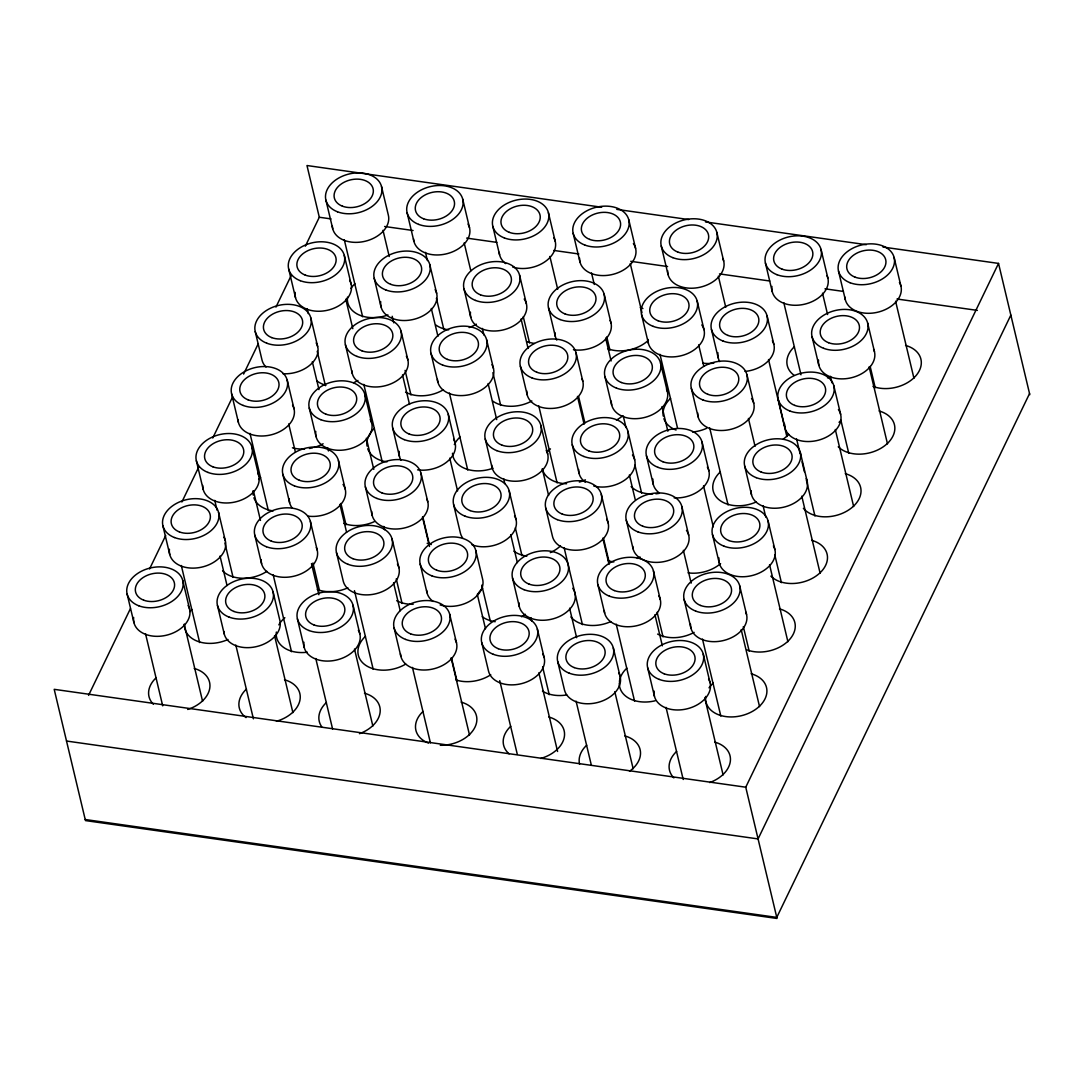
<?xml version="1.0" encoding="UTF-8"?>
<svg xmlns="http://www.w3.org/2000/svg" width="1084" height="1084" viewBox="0 0 1084 1084"><rect width="100%" height="100%" fill="white"/><g stroke="black" fill="none" stroke-linecap="round" stroke-linejoin="round"><path stroke-width="1.5" d="M88.563 695.359L130.446 608.571M149.551 568.978L165.716 535.482M181.882 501.987L198.792 466.96M212.749 438.031L232.586 396.92M243.615 374.075L258.304 343.628M275.946 307.084L291.379 275.106M305.336 246.176L319.306 217.247L306.975 165.527L601.688 207.234M745.751 787.201L54.2 689.329L85.473 820.588L777.025 918.473L745.751 787.201L998.527 263.412L882.986 247.057M1010.844 315.119L758.068 838.921L66.517 741.036M1029.543 393.6L776.767 917.403L85.216 819.518M616.755 209.375L688.746 219.564M705.494 221.935L866.251 244.686M319.306 217.247L331.026 218.9M384.603 226.488L413.072 230.513M466.648 238.101L496.797 242.369M553.721 250.431L578.842 253.981M630.752 261.325L667.581 266.542M719.491 273.886L769.721 281M824.978 288.818L843.406 291.42M896.983 299.008L977.361 310.39M998.527 263.412L1029.8 394.671M894.11 257.491L900.926 286.068M895.601 301.257L913.947 378.289M867.647 323.059L874.449 351.636M870.167 366.446L875.235 387.76M869.124 366.812L887.484 443.857M838.501 271.095L845.317 299.672M821.035 249.442L827.837 278.032M822.512 293.208L827.593 314.523M833.813 385.728L840.628 414.305M830.412 376.284L831.984 382.842M840.954 420.538L848.772 453.329M835.303 429.494L853.65 506.526M812.038 336.663L818.84 365.24M783.813 302.68L800.995 374.793M765.426 263.06L772.228 291.637M800.29 452.421L807.092 480.998M796.591 438.952L800.1 453.708M802.052 461.906L804.396 471.743M806.347 479.941L814.938 515.998M767.038 315.769L773.841 344.36M801.767 496.174L820.114 573.219M778.204 399.332L785.019 427.909M768.515 359.536L786.876 436.567M716.863 232.41L723.665 260.987M746.93 374.685L753.746 403.262M718.34 276.163L725.765 307.3M748.421 418.438L755.06 446.31M768.068 520.93L774.87 549.52M763.055 505.645L765.792 517.122M774.775 554.818L781.415 582.677M769.545 564.696L787.905 641.728M744.667 466.025L751.483 494.602M711.429 329.373L718.231 357.964M697.188 301.108L704.004 329.685M698.665 344.861L703.746 366.175M709.708 427.909L728.055 504.941M661.254 246.014L668.056 274.591M739.708 585.834L746.524 614.425M691.321 388.289L698.137 416.866M702.039 442.109L708.855 470.686M743.326 626.62L749.193 651.199M741.199 629.601L759.545 706.632M703.53 485.862L713.286 526.851M712.459 534.534L719.261 563.124M628.774 219.754L635.576 248.344M659.966 354.332L677.527 428.099M660.508 362.869L667.324 391.446M630.251 263.52L641.972 312.693M641.579 314.712L648.381 343.289M661.999 406.622L667.852 431.215M681.877 506.58L688.692 535.157M683.367 550.333L691.172 583.124M702.486 639.072L720.833 716.104M703.259 654.14L710.061 682.73M684.099 599.438L690.914 628.029M704.736 697.906L723.096 774.938M646.43 455.714L653.245 484.291M604.14 294.279L610.956 322.869M591.539 272.992L594.276 284.469M606.769 336.907L609.899 350.024M605.631 338.045L611.091 360.986M627.866 431.229L634.682 459.806M623.286 416.093L626.024 427.57M634.994 465.266L641.633 493.139M573.165 233.358L579.967 261.949M653.449 570.916L660.264 599.506M629.357 474.982L635.21 499.575M604.899 376.473L611.715 405.05M657.148 612.257L663.001 636.85M654.939 614.682L662.351 645.82M626.267 520.184L633.083 548.761M548.409 212.694L555.211 241.271M666.037 707.378L683.205 779.491M575.983 352.625L582.799 381.216M549.886 256.447L557.704 289.238M647.649 667.758L654.451 696.334M578.626 396.69L584.886 422.909M601.322 494.399L608.138 522.976M577.474 396.392L584.113 424.251M548.531 307.883L555.347 336.474M603.531 538.545L608.991 561.498M602.812 538.152L609.059 564.385M616.227 624.154L634.574 701.185M572.257 444.833L579.073 473.41M613.314 647.934L620.129 676.524M597.84 584.52L604.655 613.11M519.588 275.187L526.39 303.764M614.804 691.7L633.151 768.732M523.287 316.731L529.534 342.964M521.065 318.953L528.098 348.452M538.762 405.863L557.108 482.895M540.862 425.402L547.677 453.979M492.8 226.299L499.602 254.875M564.1 547.623L582.447 624.669M520.374 366.229L527.19 394.82M542.352 469.169L548.599 495.388M545.713 508.003L552.528 536.58A28.631 19.891 -13.4 0 0 587.88 548.301A28.631 19.891 -13.4 0 0 606.647 519.344M569.601 608.205L576.634 637.704M462.705 199.144L469.507 227.721M576.092 701.172L591.322 765.101M464.182 242.897L470.822 270.77M486.621 339.78L493.437 368.357M482.353 328.425L483.911 334.983M492.895 372.679L500.713 405.457M557.704 661.552L564.52 690.129A28.631 19.891 -13.4 0 0 599.872 701.849A28.631 19.891 -13.4 0 0 618.639 672.879M488.112 383.533L496.702 419.603M463.979 288.791L470.781 317.382M509.223 490.971L516.038 519.548M503.64 478.64L504.805 483.559M515.347 527.813L521.987 555.672M537.352 629.045L544.168 657.622M530.903 617.677L531.675 620.956M542.61 666.85L549.249 694.709M510.713 534.724L517.353 562.596M485.253 439.006L492.068 467.597M538.843 672.812L557.582 751.483M512.515 578.043L519.317 606.62M429.82 264.699L436.635 293.276M425.47 252.369L427.421 260.567M436.405 298.263L443.83 329.4M431.31 308.452L437.95 336.311M407.096 212.749L413.898 241.325M449.399 393.004L467.746 470.049M448.288 414.373L455.104 442.963M431.012 353.384L437.828 381.961M475.808 550.564L482.61 579.141A28.631 19.891 -13.4 0 1 470.7 600.699A28.631 19.891 -13.4 0 1 440.118 604.926M481.757 585.17L490.347 621.227M449.765 458.139L457.583 490.916M499.738 680.644L517.312 754.396M381.514 186.529L388.329 215.106A28.631 19.891 -13.4 0 1 363.547 241.61A28.631 19.891 -13.4 0 1 332.314 226.136M477.285 594.317L485.483 628.747M453.613 504.575L460.429 533.152A28.631 19.891 -13.4 0 0 462.624 537.908M481.743 642.649L488.559 671.226A28.631 19.891 -13.4 0 0 523.911 682.961A28.631 19.891 -13.4 0 0 542.678 653.991M383.004 230.296L389.251 256.515M401.026 331.162L407.841 359.739M392.205 316.284L393.763 322.842M405.091 370.376L410.944 394.955M402.516 374.928L409.535 404.427M420.971 473.207L427.787 501.784M374.21 278.303L381.026 306.88M449.67 614.194L456.472 642.771M422.774 516.783L429.413 544.642M422.462 516.973L429.481 546.471M451.459 657.88L456.933 680.833M451.147 657.947L469.507 734.993M392.679 427.977L399.481 456.567M344.292 239.767L362.639 316.799M420.199 564.168L427.001 592.745M344.292 255.431L351.108 284.022M325.905 200.133L332.72 228.724M345.782 299.198L352.815 328.696M363.804 384.386L382.151 461.432M364.874 394.454L371.677 423.031M392.083 539.073L398.898 567.65M345.417 344.766L352.232 373.343M366.351 438.207L373.777 469.358M383.75 526.431L384.522 529.71M396.243 578.883L402.096 603.476M393.56 582.826L400.199 610.698M412.435 667.419L430.402 742.825M365.362 486.811L372.178 515.388M394.061 627.799L400.863 656.376M310.851 317.978L317.653 346.555M307.07 308.669L308.249 313.588M317.219 351.284L325.417 385.701M338.438 460.605L345.254 489.196M312.327 361.731L318.967 389.603M288.683 269.035L295.498 297.626M327.639 447.678L328.425 450.958M340.918 503.41L345.999 524.724M339.929 504.372L346.568 532.23M354.468 590.658L373.208 669.343M309.265 408.058L316.067 436.635M353.018 605.265L359.82 633.842M336.474 552.677L343.276 581.254A28.631 19.891 -13.4 0 0 378.641 592.975A28.631 19.891 -13.4 0 0 397.408 564.019M354.495 649.031L372.855 726.063M287.206 380.186L294.021 408.763M288.696 423.939L295.322 451.811M310.39 521.458L317.192 550.049M312.924 563.016L319.563 590.875M311.474 563.585L318.899 594.723M255.228 331.582L262.043 360.159A28.631 19.891 -13.4 0 0 266.014 367.029M282.829 474.223L289.645 502.8M315.783 658.503L332.585 728.976M297.409 618.869L304.211 647.446M249.984 433.41L268.331 510.456M251.962 447.15L258.778 475.74M231.597 393.79L238.412 422.367M253.453 490.916L260.472 520.415M273.154 574.696L291.515 651.728M273.06 591.837L279.862 620.414A28.631 19.891 -13.4 0 1 255.079 646.904A28.631 19.891 -13.4 0 1 223.86 631.444M254.767 535.062L261.583 563.653M274.537 635.59L292.897 712.635M218.534 512.285L225.35 540.875M214.74 500.388L217.085 510.225M224.889 543.003L233.087 577.42M220.025 556.051L227.044 585.55M196.353 460.754L203.169 489.345M235.824 645.061L253.399 718.827M217.45 605.441L224.252 634.018M181.313 565.523L199.659 642.555M182.749 580.509L189.565 609.086M162.925 525.903L169.741 554.48M184.239 624.276L202.586 701.307M145.527 633.747L162.708 705.86M127.14 594.113L133.955 622.704M349.617 280.377A28.631 19.891 -13.4 0 1 327.246 310.309A28.631 19.891 -13.4 0 1 295.187 292.395M316.176 342.923A28.631 19.891 -13.4 0 1 311 364.183A28.631 19.891 -13.4 0 1 282.965 373.736M292.531 405.131A28.631 19.891 -13.4 0 1 271.976 434.616A28.631 19.891 -13.4 0 1 238.006 419.793M257.897 473.274A28.631 19.891 -13.4 0 1 234.903 502.041A28.631 19.891 -13.4 0 1 202.749 485.442M223.86 537.23A28.631 19.891 -13.4 0 1 201.488 567.176A28.631 19.891 -13.4 0 1 169.429 549.249M188.088 605.455A28.631 19.891 -13.4 0 1 165.703 635.387A28.631 19.891 -13.4 0 1 133.644 617.473M899.435 282.436A28.631 19.891 -13.4 0 1 878.88 311.921A28.631 19.891 -13.4 0 1 844.924 297.097M873.582 349.183A28.631 19.891 -13.4 0 1 849.666 378.126A28.631 19.891 -13.4 0 1 818.528 360.023M838.42 409.549A28.631 19.891 -13.4 0 1 818.569 440.158A28.631 19.891 -13.4 0 1 784.599 424.02M806.225 478.532A28.631 19.891 -13.4 0 1 783.217 507.298A28.631 19.891 -13.4 0 1 751.076 490.7M773.393 545.875A28.631 19.891 -13.4 0 1 751.009 575.807A28.631 19.891 -13.4 0 1 718.949 557.894M745.656 611.959A28.631 19.891 -13.4 0 1 722.649 640.725A28.631 19.891 -13.4 0 1 690.494 624.127M708.584 679.085A28.631 19.891 -13.4 0 1 686.199 709.031A28.631 19.891 -13.4 0 1 654.153 691.104M658.787 595.861A28.631 19.891 -13.4 0 1 638.219 625.36A28.631 19.891 -13.4 0 1 604.262 610.536M751.537 398.506A28.631 19.891 -13.4 0 1 731.7 429.115A28.631 19.891 -13.4 0 1 697.717 412.963M581.932 378.75A28.631 19.891 -13.4 0 1 558.924 407.516A28.631 19.891 -13.4 0 1 526.77 390.918M826.97 275.566A28.631 19.891 -13.4 0 1 803.054 304.523A28.631 19.891 -13.4 0 1 771.93 286.406M610.089 320.403A28.631 19.891 -13.4 0 1 602.636 341.921A28.631 19.891 -13.4 0 1 573.45 349.766M556.824 340.105A28.631 19.891 -13.4 0 1 554.927 332.571M546.187 450.348A28.631 19.891 -13.4 0 1 525.632 479.846A28.631 19.891 -13.4 0 1 491.675 465.009M514.548 515.916A28.631 19.891 -13.4 0 1 505.618 540.144A28.631 19.891 -13.4 0 1 472.001 544.791M433.153 601.484A28.631 19.891 -13.4 0 1 426.608 590.17M454.995 639.14A28.631 19.891 -13.4 0 1 434.44 668.625A28.631 19.891 -13.4 0 1 400.47 653.801M358.343 630.211A28.631 19.891 -13.4 0 1 335.959 660.142A28.631 19.891 -13.4 0 1 303.913 642.229M722.798 258.52A28.631 19.891 -13.4 0 1 699.803 287.287A28.631 19.891 -13.4 0 1 667.649 270.688M633.381 243.575A28.631 19.891 -13.4 0 1 613.53 274.198A28.631 19.891 -13.4 0 1 579.561 258.046M553.734 237.64A28.631 19.891 -13.4 0 1 545.509 261.38A28.631 19.891 -13.4 0 1 512.718 267.057M505.754 263.615A28.631 19.891 -13.4 0 1 499.209 252.301M468.031 224.09A28.631 19.891 -13.4 0 1 447.462 253.575A28.631 19.891 -13.4 0 1 413.505 238.751M435.145 289.631A28.631 19.891 -13.4 0 1 412.774 319.577A28.631 19.891 -13.4 0 1 380.714 301.65M524.195 299.008A28.631 19.891 -13.4 0 1 503.437 329.861A28.631 19.891 -13.4 0 1 470.47 312.151M491.96 364.725A28.631 19.891 -13.4 0 1 471.391 394.21A28.631 19.891 -13.4 0 1 437.435 379.386M370.2 419.4A28.631 19.891 -13.4 0 1 347.815 449.332A28.631 19.891 -13.4 0 1 315.756 431.418M343.045 484.44A28.631 19.891 -13.4 0 1 338.222 507.149A28.631 19.891 -13.4 0 1 307.748 516.092M291.84 507.556A28.631 19.891 -13.4 0 1 289.225 498.897M316.325 547.583A28.631 19.891 -13.4 0 1 293.317 576.349A28.631 19.891 -13.4 0 1 261.176 559.75M453.613 439.318A28.631 19.891 -13.4 0 1 447.435 461.472A28.631 19.891 -13.4 0 1 417.597 469.86M400.972 460.199A28.631 19.891 -13.4 0 1 399.183 451.337M426.906 499.331A28.631 19.891 -13.4 0 1 403.912 528.084A28.631 19.891 -13.4 0 1 371.758 511.499M406.351 356.108A28.631 19.891 -13.4 0 1 385.796 385.592A28.631 19.891 -13.4 0 1 351.826 370.769M666.457 388.993A28.631 19.891 -13.4 0 1 643.449 417.747A28.631 19.891 -13.4 0 1 611.295 401.148M632.473 455.05A28.631 19.891 -13.4 0 1 626.362 478.871A28.631 19.891 -13.4 0 1 593.802 486.052M585.224 482.15A28.631 19.891 -13.4 0 1 578.653 469.507M707.364 467.055A28.631 19.891 -13.4 0 1 702.188 488.315A28.631 19.891 -13.4 0 1 674.167 497.881M659.397 493.03A28.631 19.891 -13.4 0 1 652.934 479.074M686.484 530.401A28.631 19.891 -13.4 0 1 667.541 560.753A28.631 19.891 -13.4 0 1 632.677 546.187M572.731 588.26A28.631 19.891 -13.4 0 1 552.881 618.883A28.631 19.891 -13.4 0 1 518.911 602.731M701.795 324.929A28.631 19.891 -13.4 0 1 681.944 355.538A28.631 19.891 -13.4 0 1 647.975 339.4M772.364 340.715A28.631 19.891 -13.4 0 1 744.993 371.433M719.722 361.595A28.631 19.891 -13.4 0 1 717.92 352.734M387.964 314.956A31.124 21.612 -13.4 0 1 347.463 297.124M350.837 288.52A31.124 21.612 -13.4 0 1 354.902 283.778M357.923 380.457A31.124 21.612 -13.4 0 1 353.723 382.652M325.877 385.254A31.124 21.612 -13.4 0 1 317.273 381.202M323.113 443.776A31.124 21.612 -13.4 0 1 314.197 447.407M312.626 447.814A31.124 21.612 -13.4 0 1 309.441 448.478M304.631 449.02A31.124 21.612 -13.4 0 1 292.423 447.8M273.168 510.916A31.124 21.612 -13.4 0 1 253.9 497.8M253.209 495.076A31.124 21.612 -13.4 0 1 253.155 490.781M258.615 479.467A31.124 21.612 -13.4 0 1 260.594 477.421M266.908 571.349A31.124 21.612 -13.4 0 1 222.572 570.889M227.965 639.506A31.124 21.612 -13.4 0 1 184.822 628.557M184.551 627.189A31.124 21.612 -13.4 0 1 184.375 624.33M189.944 611.579A31.124 21.612 -13.4 0 1 191.922 609.533M194.199 668.449A31.124 21.612 -13.4 0 1 209.754 688.259A31.124 21.612 -13.4 0 1 187.667 709.464M153.359 704.248A31.124 21.612 -13.4 0 1 156.15 677.757M905.56 345.417A31.124 21.612 -13.4 0 1 916.617 374.901A31.124 21.612 -13.4 0 1 872.986 386.419M879.083 410.985A31.124 21.612 -13.4 0 1 886.468 444.304A31.124 21.612 -13.4 0 1 838.244 446.784M839.057 422.34A31.124 21.612 -13.4 0 1 841.035 420.294M845.263 473.654A31.124 21.612 -13.4 0 1 851.929 507.583A31.124 21.612 -13.4 0 1 803.393 508.342M811.726 540.347A31.124 21.612 -13.4 0 1 819.111 573.666A31.124 21.612 -13.4 0 1 770.887 576.146M779.504 608.869A31.124 21.612 -13.4 0 1 790.575 638.341A31.124 21.612 -13.4 0 1 746.93 649.872M751.158 673.774A31.124 21.612 -13.4 0 1 764.857 699.18A31.124 21.612 -13.4 0 1 729.275 716.903A31.124 21.612 -13.4 0 1 705.67 696.429M709.031 687.825A31.124 21.612 -13.4 0 1 713.109 683.083M714.695 742.079A31.124 21.612 -13.4 0 1 730.331 761.307A31.124 21.612 -13.4 0 1 709.708 782.567M673.869 777.878A31.124 21.612 -13.4 0 1 676.646 751.388M655.237 700.765A31.124 21.612 -13.4 0 1 619.289 682.961M619.411 681.511A31.124 21.612 -13.4 0 1 626.85 668.164M610.753 621.606A31.124 21.612 -13.4 0 1 570.902 617.013M756.361 501.892A31.124 21.612 -13.4 0 1 718.909 499.67A31.124 21.612 -13.4 0 1 720.318 471.919M585.414 479.846A31.124 21.612 -13.4 0 1 579.344 482.055M566.593 483.735A31.124 21.612 -13.4 0 1 542.271 468.898M547.393 451.906A31.124 21.612 -13.4 0 1 550.469 448.884M830.466 376.663A31.124 21.612 -13.4 0 1 827.485 377.869M794.003 375.213A31.124 21.612 -13.4 0 1 794.423 346.69M622.69 415.782A31.124 21.612 -13.4 0 1 616.417 420.077M560.509 545.916A31.124 21.612 -13.4 0 1 550.293 552.623M526.838 556.133A31.124 21.612 -13.4 0 1 513.843 551.173M525.415 614.303A31.124 21.612 -13.4 0 1 521.485 616.769M495.198 621.701A31.124 21.612 -13.4 0 1 482.204 616.728M477.678 594.357A31.124 21.612 -13.4 0 1 482.61 588.206M548.802 716.985A31.124 21.612 -13.4 0 1 564.249 737.377A31.124 21.612 -13.4 0 1 540.713 758.475M509.101 753.827A31.124 21.612 -13.4 0 1 510.74 726.294M490.754 674.763A31.124 21.612 -13.4 0 1 455.998 679.966M461.106 702.12A31.124 21.612 -13.4 0 1 474.995 727.147A31.124 21.612 -13.4 0 1 440.28 745.291M428.532 743.123A31.124 21.612 -13.4 0 1 423.058 711.429M364.454 693.191A31.124 21.612 -13.4 0 1 380.091 712.432A31.124 21.612 -13.4 0 1 359.468 733.692M321.691 726.714A31.124 21.612 -13.4 0 1 326.406 702.513M713.841 363.14A31.124 21.612 -13.4 0 1 702.825 363.14M648.408 340.268A31.124 21.612 -13.4 0 1 607.636 348.696M640.21 307.693A31.124 21.612 -13.4 0 1 642.92 308.588M534.371 343.425A31.124 21.612 -13.4 0 1 527.271 341.623M476.337 324.157A31.124 21.612 -13.4 0 1 469.155 327.571M448.668 329.875A31.124 21.612 -13.4 0 1 435.673 324.902M443.451 389.712A31.124 21.612 -13.4 0 1 405.565 392.205M531.851 400.985A31.124 21.612 -13.4 0 1 492.556 400.958M493.084 468.207A31.124 21.612 -13.4 0 1 452.489 453.248M454.332 444.576A31.124 21.612 -13.4 0 1 460.022 437.015M374.305 521.661A31.124 21.612 -13.4 0 1 343.736 523.382M347.869 587.826A31.124 21.612 -13.4 0 1 317.314 589.547M307.368 652.202A31.124 21.612 -13.4 0 1 276.339 632.053M278.832 624.845A31.124 21.612 -13.4 0 1 284.862 617.717M284.496 679.763A31.124 21.612 -13.4 0 1 299.943 700.156A31.124 21.612 -13.4 0 1 276.406 721.266M246.027 717.594A31.124 21.612 -13.4 0 1 246.447 689.072M431.31 544.561A31.124 21.612 -13.4 0 1 427.15 543.314M413.167 604.303A31.124 21.612 -13.4 0 1 396.717 600.712M405.714 664.086A31.124 21.612 -13.4 0 1 365.579 665.21A31.124 21.612 -13.4 0 1 365.471 636.308M386.988 461.892A31.124 21.612 -13.4 0 1 367.72 448.79M367.029 446.052A31.124 21.612 -13.4 0 1 374.414 428.397M659.113 493.369A31.124 21.612 -13.4 0 1 655.888 493.789M652.703 493.965A31.124 21.612 -13.4 0 1 631.118 486.594M640.129 557.027A31.124 21.612 -13.4 0 1 637.297 558.436M613.842 561.959A31.124 21.612 -13.4 0 1 608.07 560.631M720.589 563.599A31.124 21.612 -13.4 0 1 688.015 572.84M694.139 632.379A31.124 21.612 -13.4 0 1 657.622 634.086M566.729 694.939A31.124 21.612 -13.4 0 1 542.434 691.104M624.75 735.873A31.124 21.612 -13.4 0 1 629.506 771.28M579.601 764.206A31.124 21.612 -13.4 0 1 586.701 745.182M706.619 428.316A31.124 21.612 -13.4 0 1 692.568 432.028M676.05 430.036A31.124 21.612 -13.4 0 1 663.882 418.722M663.191 415.999A31.124 21.612 -13.4 0 1 670.576 398.343M788.651 434.25A31.124 21.612 -13.4 0 1 783.231 439.115M342.409 206.177A19.932 13.848 -13.4 0 0 373.275 192.234A19.932 13.848 -13.4 0 0 345.444 181.597A19.932 13.848 -13.4 0 0 342.409 206.177M337.476 211.787A28.631 19.891 -13.4 0 0 381.825 191.76A28.631 19.891 -13.4 0 0 341.826 176.462A28.631 19.891 -13.4 0 0 337.476 211.787M300.268 280.688A28.631 19.891 -13.4 0 0 344.604 260.661A28.631 19.891 -13.4 0 0 304.604 245.363A28.631 19.891 -13.4 0 0 300.268 280.688M305.2 275.079A19.932 13.848 -13.4 0 0 336.067 261.136A19.932 13.848 -13.4 0 0 308.222 250.499A19.932 13.848 -13.4 0 0 305.2 275.079M266.813 343.221A28.631 19.891 -13.4 0 0 311.149 323.195A28.631 19.891 -13.4 0 0 271.163 307.91A28.631 19.891 -13.4 0 0 266.813 343.221M271.745 337.612A19.932 13.848 -13.4 0 0 302.612 323.682A19.932 13.848 -13.4 0 0 274.767 313.032A19.932 13.848 -13.4 0 0 271.745 337.612M248.1 399.833A19.932 13.848 -13.4 0 0 278.967 385.89A19.932 13.848 -13.4 0 0 251.136 375.24A19.932 13.848 -13.4 0 0 248.1 399.833M243.168 405.43A28.631 19.891 -13.4 0 0 287.517 385.403A28.631 19.891 -13.4 0 0 247.518 370.118A28.631 19.891 -13.4 0 0 243.168 405.43M207.925 472.407A28.631 19.891 -13.4 0 0 252.274 452.38A28.631 19.891 -13.4 0 0 212.274 437.096A28.631 19.891 -13.4 0 0 207.925 472.407M212.857 466.798A19.932 13.848 -13.4 0 0 243.724 452.855A19.932 13.848 -13.4 0 0 215.892 442.218A19.932 13.848 -13.4 0 0 212.857 466.798M179.429 531.932A19.932 13.848 -13.4 0 0 210.31 517.989A19.932 13.848 -13.4 0 0 182.464 507.353A19.932 13.848 -13.4 0 0 179.429 531.932M174.497 537.542A28.631 19.891 -13.4 0 0 218.846 517.515A28.631 19.891 -13.4 0 0 178.846 502.231A28.631 19.891 -13.4 0 0 174.497 537.542M143.657 600.157A19.932 13.848 -13.4 0 0 174.524 586.214A19.932 13.848 -13.4 0 0 146.679 575.577A19.932 13.848 -13.4 0 0 143.657 600.157M138.725 605.766A28.631 19.891 -13.4 0 0 183.06 585.739A28.631 19.891 -13.4 0 0 143.074 570.441A28.631 19.891 -13.4 0 0 138.725 605.766M855.019 277.138A19.932 13.848 -13.4 0 0 885.885 263.195A19.932 13.848 -13.4 0 0 858.04 252.558A19.932 13.848 -13.4 0 0 855.019 277.138M850.086 282.734A28.631 19.891 -13.4 0 0 894.422 262.721A28.631 19.891 -13.4 0 0 854.422 247.423A28.631 19.891 -13.4 0 0 850.086 282.734M823.61 348.303A28.631 19.891 -13.4 0 0 867.959 328.276A28.631 19.891 -13.4 0 0 827.959 312.991A28.631 19.891 -13.4 0 0 823.61 348.303M828.542 342.707A19.932 13.848 -13.4 0 0 859.409 328.764A19.932 13.848 -13.4 0 0 831.564 318.113A19.932 13.848 -13.4 0 0 828.542 342.707M794.707 405.375A19.932 13.848 -13.4 0 0 825.574 391.432A19.932 13.848 -13.4 0 0 797.743 380.782A19.932 13.848 -13.4 0 0 794.707 405.375M789.775 410.971A28.631 19.891 -13.4 0 0 834.124 390.945A28.631 19.891 -13.4 0 0 794.125 375.66A28.631 19.891 -13.4 0 0 789.775 410.971M756.253 477.665A28.631 19.891 -13.4 0 0 800.588 457.638A28.631 19.891 -13.4 0 0 760.602 442.353A28.631 19.891 -13.4 0 0 756.253 477.665M761.185 472.055A19.932 13.848 -13.4 0 0 792.052 458.126A19.932 13.848 -13.4 0 0 764.206 447.475A19.932 13.848 -13.4 0 0 761.185 472.055M728.963 540.577A19.932 13.848 -13.4 0 0 759.83 526.634A19.932 13.848 -13.4 0 0 731.985 515.998A19.932 13.848 -13.4 0 0 728.963 540.577M724.031 546.187A28.631 19.891 -13.4 0 0 768.366 526.16A28.631 19.891 -13.4 0 0 728.38 510.862A28.631 19.891 -13.4 0 0 724.031 546.187M695.684 611.091A28.631 19.891 -13.4 0 0 740.02 591.065A28.631 19.891 -13.4 0 0 700.034 575.78A28.631 19.891 -13.4 0 0 695.684 611.091M700.616 605.482A19.932 13.848 -13.4 0 0 731.483 591.539A19.932 13.848 -13.4 0 0 703.638 580.902A19.932 13.848 -13.4 0 0 700.616 605.482M659.221 679.397A28.631 19.891 -13.4 0 0 703.57 659.37A28.631 19.891 -13.4 0 0 663.571 644.086A28.631 19.891 -13.4 0 0 659.221 679.397M664.153 673.787A19.932 13.848 -13.4 0 0 695.02 659.844A19.932 13.848 -13.4 0 0 667.175 649.208A19.932 13.848 -13.4 0 0 664.153 673.787M614.357 590.563A19.932 13.848 -13.4 0 0 645.224 576.62A19.932 13.848 -13.4 0 0 617.379 565.983A19.932 13.848 -13.4 0 0 614.357 590.563M609.425 596.173A28.631 19.891 -13.4 0 0 653.76 576.146A28.631 19.891 -13.4 0 0 613.774 560.862A28.631 19.891 -13.4 0 0 609.425 596.173M557.284 519.643A28.631 19.891 -13.4 0 0 601.634 499.616A28.631 19.891 -13.4 0 0 561.634 484.331A28.631 19.891 -13.4 0 0 557.284 519.643M562.217 514.046A19.932 13.848 -13.4 0 0 593.083 500.103A19.932 13.848 -13.4 0 0 565.252 489.453A19.932 13.848 -13.4 0 0 562.217 514.046M707.838 394.319A19.932 13.848 -13.4 0 0 738.705 380.376A19.932 13.848 -13.4 0 0 710.86 369.739A19.932 13.848 -13.4 0 0 707.838 394.319M702.893 399.928A28.631 19.891 -13.4 0 0 747.242 379.901A28.631 19.891 -13.4 0 0 707.242 364.617A28.631 19.891 -13.4 0 0 702.893 399.928M536.878 372.273A19.932 13.848 -13.4 0 0 567.759 358.33A19.932 13.848 -13.4 0 0 539.913 347.693A19.932 13.848 -13.4 0 0 536.878 372.273M531.946 377.882A28.631 19.891 -13.4 0 0 576.295 357.856A28.631 19.891 -13.4 0 0 536.295 342.558A28.631 19.891 -13.4 0 0 531.946 377.882M781.93 269.089A19.932 13.848 -13.4 0 0 812.797 255.147A19.932 13.848 -13.4 0 0 784.951 244.51A19.932 13.848 -13.4 0 0 781.93 269.089M776.998 274.699A28.631 19.891 -13.4 0 0 821.347 254.672A28.631 19.891 -13.4 0 0 781.347 239.388A28.631 19.891 -13.4 0 0 776.998 274.699M565.049 313.926A19.932 13.848 -13.4 0 0 595.915 299.983A19.932 13.848 -13.4 0 0 568.07 289.347A19.932 13.848 -13.4 0 0 565.049 313.926M560.103 319.536A28.631 19.891 -13.4 0 0 604.452 299.509A28.631 19.891 -13.4 0 0 564.452 284.211A28.631 19.891 -13.4 0 0 560.103 319.536M501.757 445.05A19.932 13.848 -13.4 0 0 532.637 431.107A19.932 13.848 -13.4 0 0 504.792 420.47A19.932 13.848 -13.4 0 0 501.757 445.05M496.824 450.659A28.631 19.891 -13.4 0 0 541.173 430.633A28.631 19.891 -13.4 0 0 501.174 415.335A28.631 19.891 -13.4 0 0 496.824 450.659M465.185 516.214A28.631 19.891 -13.4 0 0 509.534 496.187A28.631 19.891 -13.4 0 0 469.535 480.903A28.631 19.891 -13.4 0 0 465.185 516.214M470.117 510.605A19.932 13.848 -13.4 0 0 500.998 496.675A19.932 13.848 -13.4 0 0 473.152 486.025A19.932 13.848 -13.4 0 0 470.117 510.605M493.315 654.302A28.631 19.891 -13.4 0 0 537.664 634.276A28.631 19.891 -13.4 0 0 497.664 618.978A28.631 19.891 -13.4 0 0 493.315 654.302M498.247 648.693A19.932 13.848 -13.4 0 0 529.114 634.75A19.932 13.848 -13.4 0 0 501.282 624.113A19.932 13.848 -13.4 0 0 498.247 648.693M431.771 575.807A28.631 19.891 -13.4 0 0 476.12 555.78A28.631 19.891 -13.4 0 0 436.12 540.496A28.631 19.891 -13.4 0 0 431.771 575.807M436.703 570.198A19.932 13.848 -13.4 0 0 467.57 556.268A19.932 13.848 -13.4 0 0 439.725 545.618A19.932 13.848 -13.4 0 0 436.703 570.198M405.633 639.438A28.631 19.891 -13.4 0 0 449.982 619.411A28.631 19.891 -13.4 0 0 409.982 604.127A28.631 19.891 -13.4 0 0 405.633 639.438M410.565 633.828A19.932 13.848 -13.4 0 0 441.432 619.899A19.932 13.848 -13.4 0 0 413.587 609.249A19.932 13.848 -13.4 0 0 410.565 633.828M308.981 630.509A28.631 19.891 -13.4 0 0 353.33 610.495A28.631 19.891 -13.4 0 0 313.33 595.197A28.631 19.891 -13.4 0 0 308.981 630.509M313.913 624.912A19.932 13.848 -13.4 0 0 344.78 610.969A19.932 13.848 -13.4 0 0 316.935 600.333A19.932 13.848 -13.4 0 0 313.913 624.912M672.825 257.653A28.631 19.891 -13.4 0 0 717.161 237.626A28.631 19.891 -13.4 0 0 677.175 222.342A28.631 19.891 -13.4 0 0 672.825 257.653M677.757 252.044A19.932 13.848 -13.4 0 0 708.624 238.101A19.932 13.848 -13.4 0 0 680.779 227.464A19.932 13.848 -13.4 0 0 677.757 252.044M584.737 245.011A28.631 19.891 -13.4 0 0 629.072 224.984A28.631 19.891 -13.4 0 0 589.086 209.7A28.631 19.891 -13.4 0 0 584.737 245.011M589.669 239.401A19.932 13.848 -13.4 0 0 620.536 225.458A19.932 13.848 -13.4 0 0 592.691 214.822A19.932 13.848 -13.4 0 0 589.669 239.401M509.304 232.342A19.932 13.848 -13.4 0 0 540.171 218.399A19.932 13.848 -13.4 0 0 512.326 207.749A19.932 13.848 -13.4 0 0 509.304 232.342M504.372 237.938A28.631 19.891 -13.4 0 0 548.721 217.911A28.631 19.891 -13.4 0 0 508.721 202.627A28.631 19.891 -13.4 0 0 504.372 237.938M418.668 224.388A28.631 19.891 -13.4 0 0 463.017 204.361A28.631 19.891 -13.4 0 0 423.017 189.077A28.631 19.891 -13.4 0 0 418.668 224.388M423.6 218.778A19.932 13.848 -13.4 0 0 454.467 204.849A19.932 13.848 -13.4 0 0 426.622 194.199A19.932 13.848 -13.4 0 0 423.6 218.778M385.782 289.943A28.631 19.891 -13.4 0 0 430.131 269.916A28.631 19.891 -13.4 0 0 390.132 254.632A28.631 19.891 -13.4 0 0 385.782 289.943M390.714 284.333A19.932 13.848 -13.4 0 0 421.581 270.39A19.932 13.848 -13.4 0 0 393.749 259.753A19.932 13.848 -13.4 0 0 390.714 284.333M480.483 294.834A19.932 13.848 -13.4 0 0 511.35 280.892A19.932 13.848 -13.4 0 0 483.505 270.255A19.932 13.848 -13.4 0 0 480.483 294.834M475.551 300.444A28.631 19.891 -13.4 0 0 519.886 280.417A28.631 19.891 -13.4 0 0 479.9 265.119A28.631 19.891 -13.4 0 0 475.551 300.444M447.529 359.427A19.932 13.848 -13.4 0 0 478.396 345.484A19.932 13.848 -13.4 0 0 450.551 334.834A19.932 13.848 -13.4 0 0 447.529 359.427M442.597 365.023A28.631 19.891 -13.4 0 0 486.933 344.997A28.631 19.891 -13.4 0 0 446.947 329.712A28.631 19.891 -13.4 0 0 442.597 365.023M325.769 414.102A19.932 13.848 -13.4 0 0 356.636 400.159A19.932 13.848 -13.4 0 0 328.791 389.508A19.932 13.848 -13.4 0 0 325.769 414.102M320.837 419.698A28.631 19.891 -13.4 0 0 365.173 399.671A28.631 19.891 -13.4 0 0 325.186 384.386A28.631 19.891 -13.4 0 0 320.837 419.698M294.401 485.862A28.631 19.891 -13.4 0 0 338.75 465.835A28.631 19.891 -13.4 0 0 298.75 450.551A28.631 19.891 -13.4 0 0 294.401 485.862M299.333 480.253A19.932 13.848 -13.4 0 0 330.2 466.31A19.932 13.848 -13.4 0 0 302.368 455.673A19.932 13.848 -13.4 0 0 299.333 480.253M266.352 546.715A28.631 19.891 -13.4 0 0 310.688 526.688A28.631 19.891 -13.4 0 0 270.702 511.391A28.631 19.891 -13.4 0 0 266.352 546.715M271.285 541.106A19.932 13.848 -13.4 0 0 302.151 527.163A19.932 13.848 -13.4 0 0 274.306 516.526A19.932 13.848 -13.4 0 0 271.285 541.106M233.954 611.471A19.932 13.848 -13.4 0 0 264.821 597.541A19.932 13.848 -13.4 0 0 236.976 586.891A19.932 13.848 -13.4 0 0 233.954 611.471M229.022 617.081A28.631 19.891 -13.4 0 0 273.358 597.054A28.631 19.891 -13.4 0 0 233.372 581.769A28.631 19.891 -13.4 0 0 229.022 617.081M409.183 434.02A19.932 13.848 -13.4 0 0 440.05 420.077A19.932 13.848 -13.4 0 0 412.218 409.44A19.932 13.848 -13.4 0 0 409.183 434.02M404.251 439.63A28.631 19.891 -13.4 0 0 448.6 419.603A28.631 19.891 -13.4 0 0 408.6 404.318A28.631 19.891 -13.4 0 0 404.251 439.63M381.866 492.854A19.932 13.848 -13.4 0 0 412.733 478.911A19.932 13.848 -13.4 0 0 384.901 468.261A19.932 13.848 -13.4 0 0 381.866 492.854M376.934 498.45A28.631 19.891 -13.4 0 0 421.283 478.423A28.631 19.891 -13.4 0 0 381.283 463.139A28.631 19.891 -13.4 0 0 376.934 498.45M352.978 558.707A19.932 13.848 -13.4 0 0 383.844 544.778A19.932 13.848 -13.4 0 0 356.013 534.127A19.932 13.848 -13.4 0 0 352.978 558.707M348.045 564.317A28.631 19.891 -13.4 0 0 392.394 544.29A28.631 19.891 -13.4 0 0 352.395 529.006A28.631 19.891 -13.4 0 0 348.045 564.317M361.921 350.809A19.932 13.848 -13.4 0 0 392.787 336.867A19.932 13.848 -13.4 0 0 364.956 326.216A19.932 13.848 -13.4 0 0 361.921 350.809M356.988 356.406A28.631 19.891 -13.4 0 0 401.337 336.379A28.631 19.891 -13.4 0 0 361.338 321.094A28.631 19.891 -13.4 0 0 356.988 356.406M621.403 382.517A19.932 13.848 -13.4 0 0 652.283 368.574A19.932 13.848 -13.4 0 0 624.438 357.923A19.932 13.848 -13.4 0 0 621.403 382.517M616.471 388.113A28.631 19.891 -13.4 0 0 660.82 368.086A28.631 19.891 -13.4 0 0 620.82 352.801A28.631 19.891 -13.4 0 0 616.471 388.113M588.761 450.863A19.932 13.848 -13.4 0 0 619.641 436.933A19.932 13.848 -13.4 0 0 591.796 426.283A19.932 13.848 -13.4 0 0 588.761 450.863M583.829 456.472A28.631 19.891 -13.4 0 0 628.178 436.446A28.631 19.891 -13.4 0 0 588.178 421.161A28.631 19.891 -13.4 0 0 583.829 456.472M662.934 461.757A19.932 13.848 -13.4 0 0 693.801 447.814A19.932 13.848 -13.4 0 0 665.969 437.164A19.932 13.848 -13.4 0 0 662.934 461.757M658.002 467.353A28.631 19.891 -13.4 0 0 702.351 447.326A28.631 19.891 -13.4 0 0 662.351 432.042A28.631 19.891 -13.4 0 0 658.002 467.353M637.839 531.824A28.631 19.891 -13.4 0 0 682.188 511.797A28.631 19.891 -13.4 0 0 642.189 496.513A28.631 19.891 -13.4 0 0 637.839 531.824M642.771 526.214A19.932 13.848 -13.4 0 0 673.638 512.285A19.932 13.848 -13.4 0 0 645.807 501.635A19.932 13.848 -13.4 0 0 642.771 526.214M524.087 589.696A28.631 19.891 -13.4 0 0 568.436 569.669A28.631 19.891 -13.4 0 0 528.436 554.371A28.631 19.891 -13.4 0 0 524.087 589.696M529.019 584.086A19.932 13.848 -13.4 0 0 559.886 570.143A19.932 13.848 -13.4 0 0 532.054 559.507A19.932 13.848 -13.4 0 0 529.019 584.086M574.208 667.581A19.932 13.848 -13.4 0 0 605.075 653.638A19.932 13.848 -13.4 0 0 577.244 643.002A19.932 13.848 -13.4 0 0 574.208 667.581M569.276 673.191A28.631 19.891 -13.4 0 0 613.625 653.164A28.631 19.891 -13.4 0 0 573.626 637.88A28.631 19.891 -13.4 0 0 569.276 673.191M653.151 326.352A28.631 19.891 -13.4 0 0 697.5 306.325A28.631 19.891 -13.4 0 0 657.5 291.04A28.631 19.891 -13.4 0 0 653.151 326.352M658.083 320.756A19.932 13.848 -13.4 0 0 688.95 306.813A19.932 13.848 -13.4 0 0 661.118 296.162A19.932 13.848 -13.4 0 0 658.083 320.756M727.933 335.417A19.932 13.848 -13.4 0 0 758.8 321.474A19.932 13.848 -13.4 0 0 730.955 310.837A19.932 13.848 -13.4 0 0 727.933 335.417M723.001 341.026A28.631 19.891 -13.4 0 0 767.35 321A28.631 19.891 -13.4 0 0 727.35 305.715A28.631 19.891 -13.4 0 0 723.001 341.026"/></g></svg>
